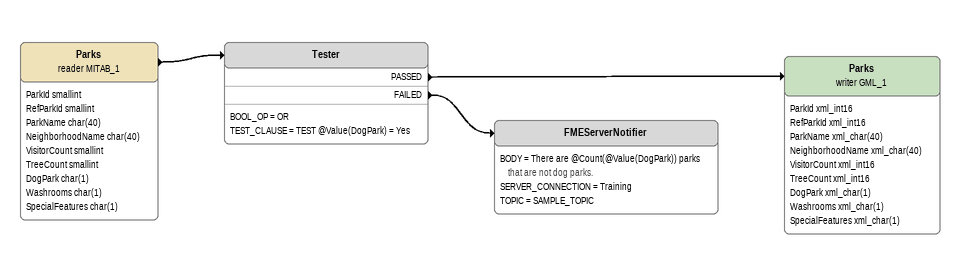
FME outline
Parks (reader MITAB_1)
    attributes: ParkId smallint, RefParkId smallint, ParkName char(40), NeighborhoodName char(40), VisitorCount smallint, TreeCount smallint, DogPark char(1), Washrooms char(1), SpecialFeatures char(1)
    -> Tester
Tester
    BOOL_OP = OR
    TEST_CLAUSE = TEST @Value(DogPark) = Yes
    PASSED -> Parks (writer GML_1)
    FAILED -> FMEServerNotifier
Parks (writer GML_1)
    attributes: ParkId xml_int16, RefParkId xml_int16, ParkName xml_char(40), NeighborhoodName xml_char(40), VisitorCount xml_int16, TreeCount xml_int16, DogPark xml_char(1), Washrooms xml_char(1), SpecialFeatures xml_char(1)
FMEServerNotifier
    BODY = There are @Count(@Value(DogPark)) parks that are not dog parks.
    SERVER_CONNECTION = Training
    TOPIC = SAMPLE_TOPIC
